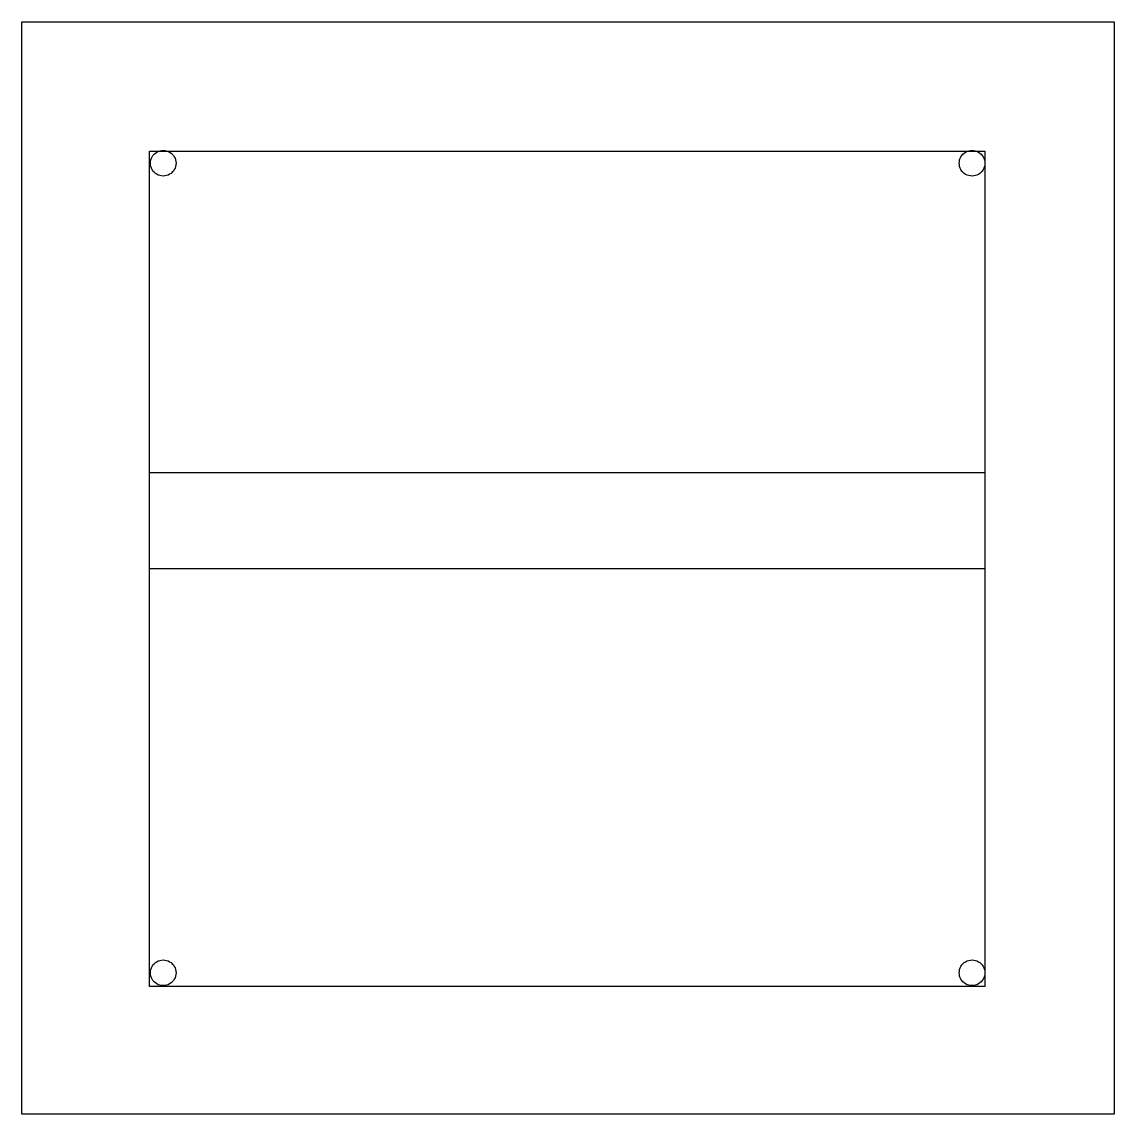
# Model space of a CAD drawing. Extents: x -714 to 482, y 0 to 586.
# Drawn here: x 0.4 to 482.3, y 0.4 to 482.3 of the extents above; entities outside this region: 2.
import ezdxf

# ---------------------------------------------------------------- set-up
doc = ezdxf.new("R2010")
doc.units = 0
doc.layers.add('Layer_1', color=7, linetype='CONTINUOUS')

msp = doc.modelspace()

# ---------------------------------------------------------------- linework, layer by layer
at = {"layer": 'Layer_1', "color": 7}
for points in [[(-713.704309, 585.601047), (-677.275736, 585.601047), (-677.275736, 387.17585), (-713.704309, 387.17585)], [(-711.428542, 525.000019), (-674.999969, 525.000019), (-674.999969, 326.574822), (-711.428542, 326.574822)], [(0.375, 482.264759), (482.264764, 482.264759), (482.264764, 0.374995), (0.375, 0.374995)], [(56.692913, 425.19685), (425.19685, 425.19685), (425.19685, 56.692913), (56.692913, 56.692913)], [(68.406497, 419.902554)], [(425.252268, 419.897282)], [(56.692913, 283.464567), (425.19685, 283.464567), (425.19685, 240.944882), (56.692913, 240.944882)], [(68.406497, 62.7372)], [(425.252268, 62.7372)]]:
    msp.add_lwpolyline(points, close=True, dxfattribs=at)
for points in [[(57.067914, 419.902554), (57.067914, 421.927997), (58.148475, 423.799583), (59.90256, 424.812305)], [(59.90256, 424.812305), (61.656645, 425.825026), (63.817766, 425.825026), (65.571851, 424.812305)], [(65.571851, 424.812305), (67.325936, 423.799583), (68.406497, 421.927997), (68.406497, 419.902554)], [(413.913685, 419.897282), (413.913685, 421.922725), (414.994246, 423.794311), (416.748331, 424.807032)], [(416.748331, 424.807032), (418.502416, 425.819754), (420.663537, 425.819754), (422.417622, 424.807032)], [(422.417622, 424.807032), (424.171707, 423.794311), (425.252268, 421.922725), (425.252268, 419.897282)], [(59.90256, 414.992804), (58.148475, 416.005525), (57.067914, 417.877112), (57.067914, 419.902554)], [(68.406497, 419.902554), (68.406497, 417.877112), (67.325936, 416.005525), (65.571851, 414.992804)], [(416.748331, 414.987532), (414.994246, 416.000253), (413.913685, 417.871839), (413.913685, 419.897282)], [(425.252268, 419.897282), (425.252268, 417.871839), (424.171707, 416.000253), (422.417622, 414.987532)], [(65.571851, 414.992804), (63.817766, 413.980083), (61.656645, 413.980083), (59.90256, 414.992804)], [(422.417622, 414.987532), (420.663537, 413.97481), (418.502416, 413.97481), (416.748331, 414.987532)], [(57.067914, 62.7372), (57.067914, 64.762643), (58.148475, 66.634229), (59.90256, 67.64695)], [(59.90256, 67.64695), (61.656645, 68.659672), (63.817766, 68.659672), (65.571851, 67.64695)], [(65.571851, 67.64695), (67.325936, 66.634229), (68.406497, 64.762643), (68.406497, 62.7372)], [(413.913685, 62.7372), (413.913685, 64.762643), (414.994246, 66.634229), (416.748331, 67.64695)], [(416.748331, 67.64695), (418.502416, 68.659672), (420.663537, 68.659672), (422.417622, 67.64695)], [(422.417622, 67.64695), (424.171707, 66.634229), (425.252268, 64.762643), (425.252268, 62.7372)], [(59.90256, 57.82745), (58.148475, 58.840171), (57.067914, 60.711757), (57.067914, 62.7372)], [(68.406497, 62.7372), (68.406497, 60.711757), (67.325936, 58.840171), (65.571851, 57.82745)], [(416.748331, 57.82745), (414.994246, 58.840171), (413.913685, 60.711757), (413.913685, 62.7372)], [(425.252268, 62.7372), (425.252268, 60.711757), (424.171707, 58.840171), (422.417622, 57.82745)], [(65.571851, 57.82745), (63.817766, 56.814728), (61.656645, 56.814728), (59.90256, 57.82745)], [(422.417622, 57.82745), (420.663537, 56.814728), (418.502416, 56.814728), (416.748331, 57.82745)]]:
    msp.add_open_spline(points, degree=3, dxfattribs=at)

doc.saveas('drawing.dxf')
